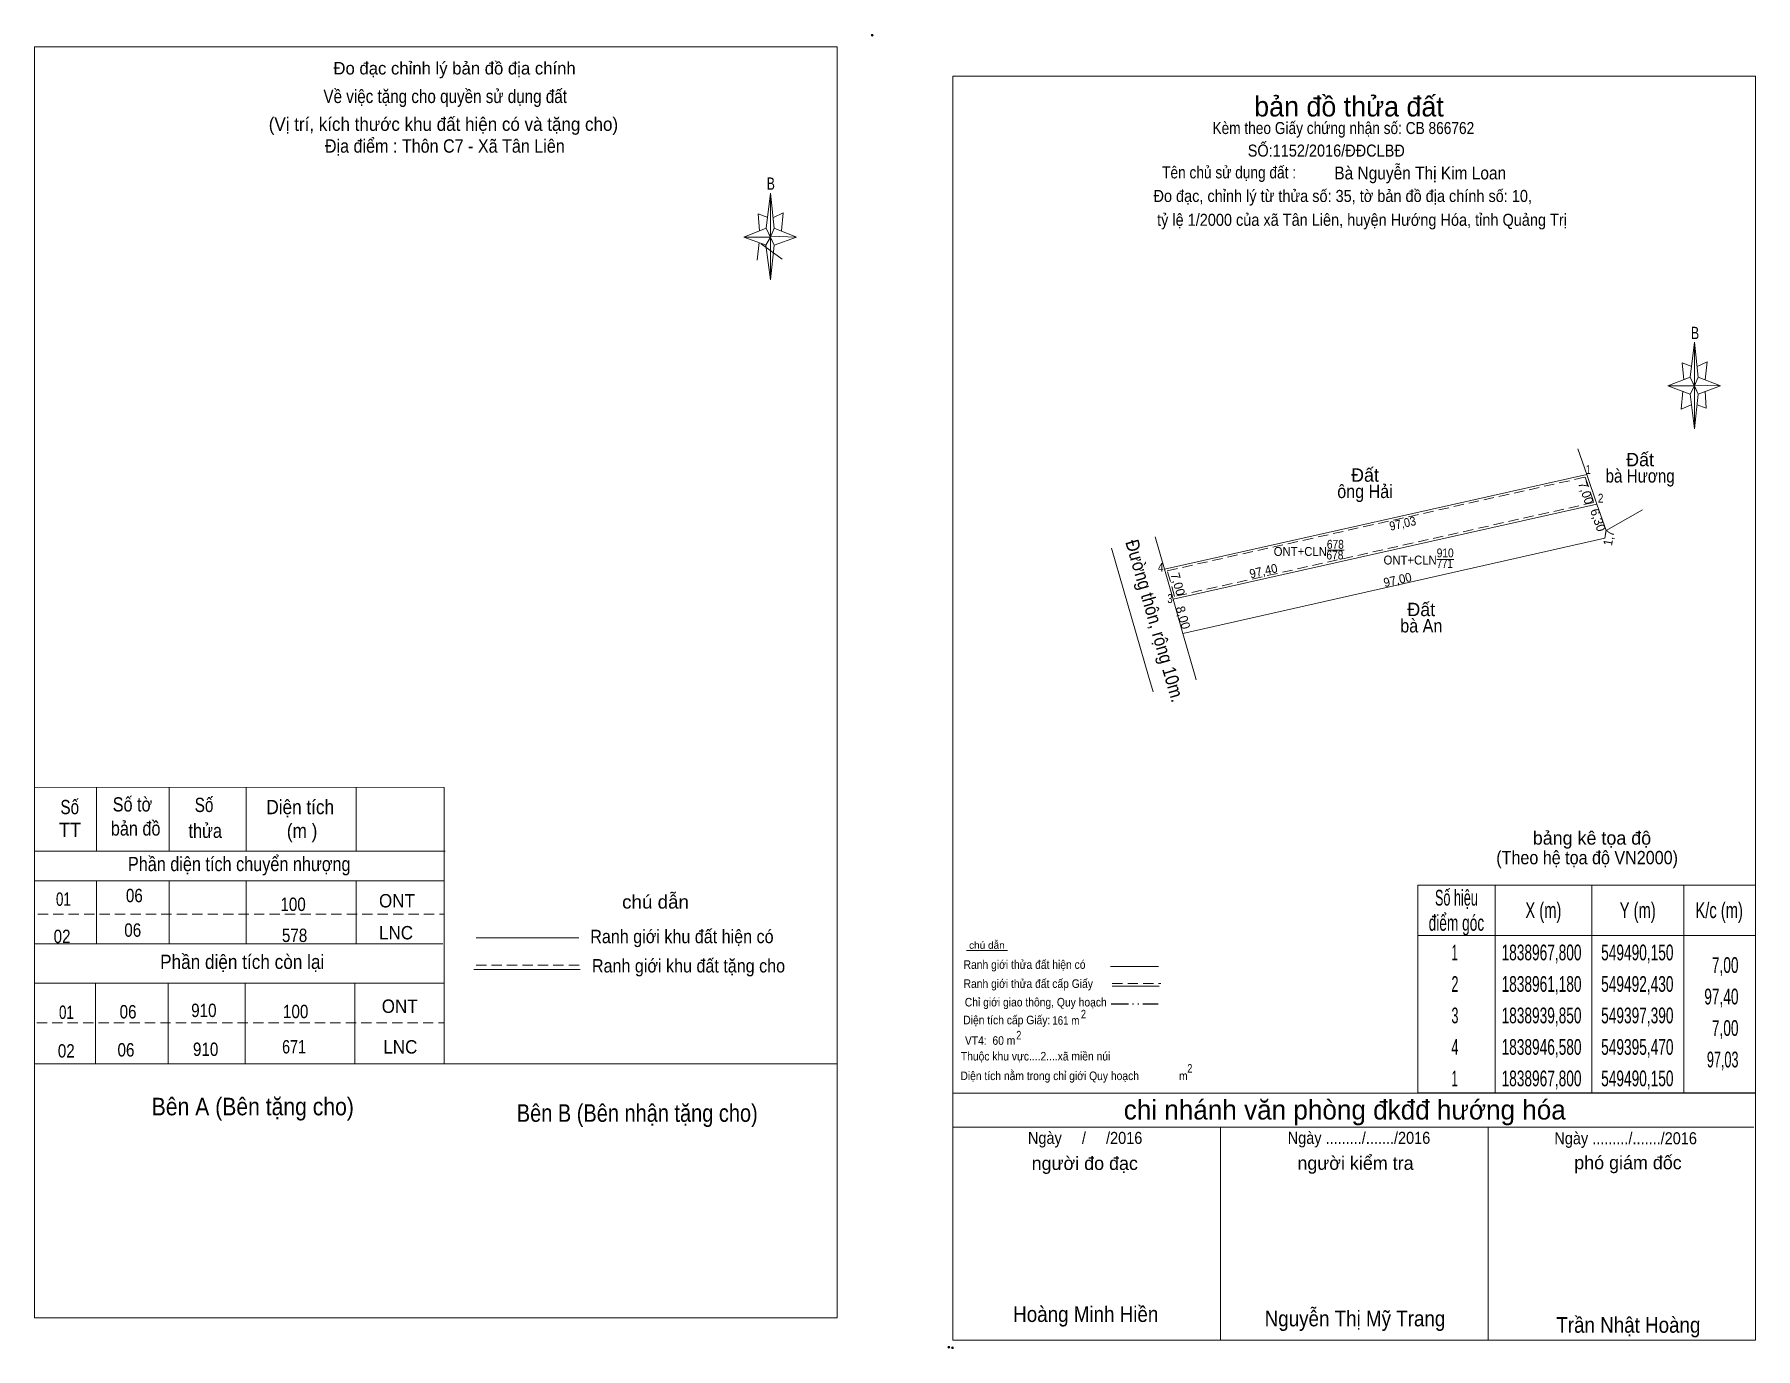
# Model space of a CAD drawing. Header units: metres. Extents: x 548654 to 549528, y 1838772 to 1839067.
# Drawn here: x 549142 to 549528, y 1838771.7 to 1839066.5 of the extents above; entities that cross this region are included whole.
import ezdxf
from ezdxf.enums import TextEntityAlignment as Align

# ---------------------------------------------------------------- set-up
doc = ezdxf.new("R2010")
doc.units = ezdxf.units.M
doc.header["$LTSCALE"] = 0.77
doc.header["$PDMODE"] = 32
doc.header["$PDSIZE"] = 0.385
for name, pattern in [('DASH_DOUBLE_DOT', [9.2, 5, -1.2, 0.3, -1.2, 0.3, -1.2]), ('DOTTED', [1.5, 0.3, -1.2]), ('MEDIUM_DASHED', [4.5, 3, -1.5])]:
    doc.linetypes.add(name, pattern=pattern)
for name, color, linetype, lineweight in [('1', 7, 'DOTTED', 13), ('10', 7, 'Continuous', 13), ('12', 7, 'Continuous', 13), ('15', 7, 'Continuous', 13), ('17', 7, 'Continuous', 13), ('18', 7, 'Continuous', 25), ('23', 7, 'Continuous', 13), ('28', 7, 'Continuous', 13), ('63', 7, 'Continuous', 13)]:
    doc.layers.add(name, color=color, linetype=linetype, lineweight=lineweight)
doc.layers.add('20', color=7, linetype='Continuous')

msp = doc.modelspace()

# ---------------------------------------------------------------- linework, layer by layer
at = {"layer": '1', "linetype": 'MEDIUM_DASHED'}
msp.add_lwpolyline([(549489.82, 1838967.21), (549491.78, 1838961.55), (549397.74, 1838940.44), (549396.1, 1838946.21)], close=True, dxfattribs=at)
at = {"layer": '10'}
msp.add_line((549490.15, 1838967.8), (549488.17, 1838973.54), dxfattribs=at)
at = {"layer": '12'}
msp.add_line((549142.04, 1838778.64), (549322.04, 1838778.64), dxfattribs=at)
at = {"layer": '15'}
for p, q in [((549397.39, 1838939.85), (549492.43, 1838961.18)), ((549432.02, 1838950.79), (549435.79, 1838950.79)), ((549456.56, 1838948.75), (549460.33, 1838948.75))]:
    msp.add_line(p, q, dxfattribs=at)
at = {"layer": '17'}
for p, q in [((549142.04, 1838778.64), (549142.04, 1839063.74)), ((549306.16, 1839023.08), (549307.08, 1839030.88)), ((549307.96, 1839023.08), (549312.96, 1839021.08)), ((549306.16, 1839019.28), (549301.16, 1839021.08)), ((549304.56, 1839019.88), (549304.16, 1839015.88)), ((549305.02, 1839019.52), (549309.76, 1839016.08)), ((549307.96, 1839019.28), (549307.08, 1839011.48)), ((549233.92, 1838897.6), (549142.04, 1838897.65)), ((549155.96, 1838897.6), (549155.96, 1838883.32)), ((549172.24, 1838897.6), (549172.24, 1838883.32)), ((549189.56, 1838897.6), (549189.56, 1838883.32)), ((549214.16, 1838897.6), (549214.16, 1838883.32)), ((549233.92, 1838897.6), (549233.92, 1838835.62)), ((549142.04, 1838883.32), (549234.16, 1838883.32)), ((549142.04, 1838876.64), (549233.9, 1838876.64)), ((549155.96, 1838876.64), (549155.96, 1838862.48)), ((549172.24, 1838876.64), (549172.24, 1838862.48)), ((549189.56, 1838876.64), (549189.56, 1838862.48)), ((549214.16, 1838876.64), (549214.16, 1838862.48)), ((549142.04, 1838862.48), (549233.64, 1838862.48)), ((549241.12, 1838863.82), (549264.12, 1838863.82)), ((549240.6, 1838856.74), (549264.4, 1838856.74)), ((549142.04, 1838853.72), (549233.92, 1838853.72)), ((549155.72, 1838853.72), (549155.72, 1838835.62)), ((549172, 1838853.72), (549172, 1838835.62)), ((549189.32, 1838853.72), (549189.32, 1838835.62)), ((549213.92, 1838853.72), (549213.92, 1838835.62)), ((549142.04, 1838835.62), (549322.04, 1838835.62))]:
    msp.add_line(p, q, dxfattribs=at)
at = {"layer": '17', "linetype": 'MEDIUM_DASHED'}
for p, q in [((549142.78, 1838869.18), (549233.88, 1838869.18)), ((549241.08, 1838857.74), (549264.68, 1838857.74)), ((549142.56, 1838844.76), (549233.92, 1838844.76))]:
    msp.add_line(p, q, dxfattribs=at)
at = {"layer": '17'}
for points in [[(549142.04, 1839063.74), (549322.04, 1839063.74), (549322.04, 1838778.64)], [(549306.48, 1839025.48), (549304.36, 1839026.28), (549304.68, 1839022.48)], [(549307.76, 1839025.48), (549309.96, 1839026.48), (549309.56, 1839022.48)], [(549307.08, 1839021.08), (549306.16, 1839023.08), (549301.16, 1839021.08)], [(549307.08, 1839021.08), (549307.96, 1839019.28), (549312.96, 1839021.08)]]:
    msp.add_lwpolyline(points, dxfattribs=at)
for points in [[(549307.08, 1839030.88), (549307.96, 1839023.08), (549307.08, 1839021.08)], [(549307.08, 1839021.08), (549301.16, 1839021.08), (549306.16, 1839023.08), (549307.96, 1839019.28), (549312.96, 1839021.08), (549307.08, 1839021.28)], [(549307.08, 1839021.08), (549307.08, 1839011.48), (549306.08, 1839019.28)]]:
    msp.add_lwpolyline(points, close=True, dxfattribs=at)
at = {"layer": '18', "lineweight": 13}
for p, q in [((549399.6, 1838932.16), (549494.21, 1838953.55)), ((549494.49, 1838955.23), (549494.21, 1838953.55)), ((549399.6, 1838932.16), (549402.35, 1838922.56)), ((549402.35, 1838922.56), (549402.59, 1838921.71))]:
    msp.add_line(p, q, dxfattribs=at)
for points in [[(549393.4, 1838953.82), (549395.47, 1838946.58), (549490.15, 1838967.8)], [(549490.15, 1838967.8), (549492.43, 1838961.18), (549494.49, 1838955.23)], [(549502.69, 1838959.84), (549499.37, 1838957.97), (549494.49, 1838955.23)], [(549502.69, 1838959.84), (549499.37, 1838957.97), (549494.49, 1838955.23)], [(549392.91, 1838919.05), (549391.89, 1838922.56), (549383.57, 1838951.26)], [(549392.91, 1838919.05), (549391.89, 1838922.56), (549383.57, 1838951.26)], [(549395.47, 1838946.58), (549397.39, 1838939.85), (549399.6, 1838932.16)]]:
    msp.add_lwpolyline(points, dxfattribs=at)
at = {"layer": '23'}
msp.add_lwpolyline([(549392.91, 1838919.05), (549391.89, 1838922.56), (549383.57, 1838951.26)], dxfattribs=at)
at = {"layer": '28'}
for p, q in [((549513.35, 1838989.66), (549514.35, 1838997.46)), ((549513.35, 1838985.86), (549508.35, 1838987.66)), ((549515.15, 1838989.66), (549520.15, 1838987.66)), ((549515.15, 1838985.86), (549514.35, 1838978.06)), ((549516.75, 1838986.46), (549516.95, 1838982.66)), ((549516.95, 1838982.66), (549514.95, 1838983.46)), ((549351.05, 1838861), (549360.25, 1838861)), ((549383.35, 1838857.46), (549394.11, 1838857.46)), ((549383.75, 1838852.98), (549394.27, 1838852.98)), ((549348.03, 1838828.98), (549528.03, 1838828.98)), ((549348.03, 1838821.38), (549527.63, 1838821.38)), ((549348.03, 1838821.38), (549527.63, 1838821.38)), ((549348.03, 1838821.38), (549527.63, 1838821.38)), ((549408.03, 1838773.58), (549408.03, 1838821.38)), ((549468.03, 1838773.58), (549468.03, 1838821.38))]:
    msp.add_line(p, q, dxfattribs=at)
at = {"layer": '28', "linetype": 'MEDIUM_DASHED'}
msp.add_line((549383.75, 1838853.62), (549394.63, 1838853.62), dxfattribs=at)
at = {"layer": '28', "linetype": 'DASH_DOUBLE_DOT', "lineweight": 25}
msp.add_line((549383.55, 1838849.04), (549394.03, 1838849.04), dxfattribs=at)
at = {"layer": '28'}
for points in [[(549348.03, 1839057.18), (549528.03, 1839057.18), (549528.03, 1838773.58), (549348.03, 1838773.58)], [(549514.35, 1838997.46), (549515.15, 1838989.66), (549514.35, 1838987.66)], [(549514.35, 1838987.66), (549508.35, 1838987.66), (549513.35, 1838989.66), (549515.15, 1838985.86), (549520.15, 1838987.66), (549514.35, 1838987.86)], [(549514.35, 1838987.66), (549514.35, 1838978.06), (549513.35, 1838985.86)]]:
    msp.add_lwpolyline(points, close=True, dxfattribs=at)
for points in [[(549513.75, 1838992.06), (549511.55, 1838992.86), (549511.95, 1838989.06)], [(549514.95, 1838992.06), (549517.15, 1838993.06), (549516.75, 1838989.06)], [(549514.35, 1838987.66), (549513.35, 1838989.66), (549508.35, 1838987.66)], [(549514.35, 1838987.66), (549515.15, 1838985.86), (549520.15, 1838987.66)], [(549511.75, 1838986.46), (549511.35, 1838982.46), (549513.55, 1838983.46)], [(549528.03, 1838773.58), (549348.03, 1838773.58), (549348.03, 1838821.38)]]:
    msp.add_lwpolyline(points, dxfattribs=at)
for p in [(549329.92, 1839066.34), (549347.11, 1838772.02), (549347.91, 1838771.9)]:
    msp.add_point(p, dxfattribs=at)
at = {"layer": '63'}
for p, q in [((549469.61, 1838875.7), (549469.61, 1838829.06)), ((549491.29, 1838875.7), (549491.29, 1838829.06)), ((549511.93, 1838875.7), (549511.93, 1838829.06)), ((549452.27, 1838864.39), (549528.03, 1838864.39))]:
    msp.add_line(p, q, dxfattribs=at)
msp.add_lwpolyline([(549452.27, 1838875.7), (549528.03, 1838875.7), (549528.03, 1838829.06), (549452.27, 1838829.06)], close=True, dxfattribs=at)

# ---------------------------------------------------------------- texts
at = {"layer": '1'}
for s, width, p in [('678', 0.85, (549433.79, 1838951.14)), ('ONT+CLN', 0.95, (549425.93, 1838949.54)), ('678', 0.85, (549433.69, 1838948.74)), ('ONT+CLN', 0.95, (549450.56, 1838947.61)), ('910', 0.85, (549458.425, 1838949.21)), ('771', 0.8, (549458.315, 1838946.81))]:
    msp.add_text(s, height=2, dxfattribs=dict(at, width=width)).set_placement(p, align=Align.CENTER)
at = {"layer": '15'}
for p in [(549502.125, 1838969.65), (549440.435, 1838966.18), (549453.055, 1838936.03)]:
    msp.add_text('Đất', height=3, dxfattribs=at).set_placement(p, align=Align.CENTER)
for s, width, p in [('bà Hương', 0.85, (549502.135, 1838965.99)), ('ông Hải', 0.9, (549440.44, 1838962.52)), ('bà An', 0.9, (549453.065, 1838932.37))]:
    msp.add_text(s, height=3, dxfattribs=dict(at, width=width)).set_placement(p, align=Align.CENTER)
at = {"layer": '15', "width": 0.9}
msp.add_text('Đường thôn, rộng 10m.', height=3, rotation=286.167, dxfattribs=at).set_placement((549391.9014, 1838934.5676), align=Align.CENTER)
at = {"layer": '17'}
msp.add_text('Đo đạc chỉnh lý bản đồ địa chính', height=2.8, dxfattribs=at).set_placement((549236.265, 1839057.54), align=Align.CENTER)
for s, height, width, p in [('Về việc tặng cho quyền sử dụng đất', 3, 0.85, (549234.16, 1839051.14)), ('B', 2.756, 0.75, (549307.18, 1839031.68)), ('Số', 3.2, 0.8, (549149.965, 1838891.6)), ('Số tờ', 3.2, 0.85, (549164.025, 1838892.2)), ('Số', 3.2, 0.8, (549180.085, 1838892.08)), ('Diện tích', 3.2, 0.9, (549201.65, 1838891.6)), ('TT', 3.2, 0.95, (549150.025, 1838886.48)), ('bản đồ', 3.2, 0.85, (549164.745, 1838886.8)), ('thửa', 3.2, 0.85, (549180.345, 1838886.28)), ('(m )', 3.2, 0.9, (549202.07, 1838886.28)), ('Phần diện tích chuyển nhượng', 3.2, 0.85, (549187.965, 1838878.82)), ('01', 3, 0.75, (549148.54, 1838871.04)), ('06', 3, 0.85, (549164.45, 1838871.85)), ('100', 3, 0.85, (549200.05, 1838869.88)), ('ONT', 3, 0.95, (549223.345, 1838870.68)), ('chú dẫn', 3, 1.05, (549281.335, 1838870.42)), ('02', 3, 0.85, (549148.24, 1838862.68)), ('06', 3, 0.85, (549164.09, 1838864.1)), ('578', 3, 0.85, (549200.385, 1838862.92)), ('LNC', 3, 0.95, (549223.145, 1838863.51)), ('Ranh giới khu đất hiện có ', 3, 0.9, (549287.75, 1838862.66)), ('Phần diện tích còn lại', 3.2, 0.9, (549188.64, 1838856.88)), ('Ranh giới khu đất tặng cho', 3, 0.9, (549288.725, 1838856.09)), ('01', 3, 0.75, (549149.22, 1838845.66)), ('06', 3, 0.85, (549163.04, 1838845.78)), ('910', 3, 0.85, (549180.04, 1838846.09)), ('100', 3, 0.85, (549200.63, 1838845.84)), ('ONT', 3, 0.95, (549223.955, 1838847.02)), ('671', 3, 0.8, (549200.26, 1838837.92)), ('LNC', 3, 0.95, (549224.095, 1838837.9)), ('02', 3, 0.85, (549149.18, 1838837)), ('06', 3, 0.85, (549162.57, 1838837.23)), ('910', 3, 0.85, (549180.44, 1838837.36)), ('Bên A (Bên tặng cho)', 3.94, 0.9, (549191.015, 1838824.04)), ('Bên B (Bên nhận tặng cho)', 3.94, 0.85, (549277.235, 1838822.58))]:
    msp.add_text(s, height=height, dxfattribs=dict(at, width=width)).set_placement(p, align=Align.CENTER)
at = {"layer": '17', "width": 0.95}
msp.add_text('(Vị trí, kích thước khu đất hiện có và tặng cho)', height=3, dxfattribs=at).set_placement((549194.59, 1839044.9))
at = {"layer": '20', "width": 0.9}
msp.add_text('Địa điểm : Thôn C7 - Xã Tân Liên', height=3, dxfattribs=at).set_placement((549234.08, 1839040), align=Align.CENTER)
at = {"layer": '28'}
for s, height, p in [('bản đồ thửa đất', 4.5, (549436.85, 1839048.12)), ('bảng kê tọa độ', 3, (549491.34, 1838884.76)), ('chi nhánh văn phòng đkđđ hướng hóa', 4.374, (549435.9, 1838823.1)), ('người đo đạc', 3, (549377.595, 1838811.78)), ('người kiểm tra', 3, (549438.305, 1838811.82)), ('phó giám đốc', 3, (549499.41, 1838811.94))]:
    msp.add_text(s, height=height, dxfattribs=at).set_placement(p, align=Align.CENTER)
for s, height, width, p in [('Kèm theo Giấy chứng nhận số: CB 866762', 2.7, 0.85, (549435.58, 1839044.18)), ('SỐ:1152/2016/ĐĐCLBĐ', 2.7, 0.9, (549431.75, 1839039.12)), ('Tên chủ sử dụng đất :', 2.7, 0.85, (549409.96, 1839034.23)), ('Đo đạc, chỉnh lý từ thửa số: 35, tờ bản đồ địa chính số: 10,', 2.7, 0.9, (549435.445, 1839028.94)), (' tỷ lệ 1/2000 của xã Tân Liên, huyện Hướng Hóa, tỉnh Quảng Trị', 2.7, 0.9, (549439.315, 1839023.59)), ('B', 2.755, 0.75, (549514.45, 1838998.18)), ('(Theo hệ tọa độ VN2000)', 3, 0.9, (549490.25, 1838880.36)), ('chú dẫn', 1.6, 1.05, (549355.645, 1838861.4)), ('Ranh giới thửa đất hiện có ', 1.92, 0.9, (549364.41, 1838856.9)), ('Ranh giới thửa đất cấp Giấy', 1.92, 0.9, (549364.92, 1838852.62)), ('Chỉ giới giao thông, Quy hoạch', 1.92, 0.9, (549366.605, 1838848.46)), ('Diện tích cấp Giấy: ', 1.92, 0.9, (549360.425, 1838844.46)), ('161 m ', 1.92, 0.85, (549373.655, 1838844.36)), ('2', 1.92, 0.8, (549377.295, 1838845.78)), ('2', 1.92, 0.8, (549377.295, 1838845.78)), (' VT4:  60 m ', 1.92, 0.9, (549356.375, 1838839.86)), ('2', 1.92, 0.8, (549362.795, 1838841.06)), ('Thuộc khu vực....2....xã miền núi', 1.92, 0.9, (549366.565, 1838836.34)), ('Diện tích nằm trong chỉ giới Quy hoạch              m', 1.92, 0.9, (549375.18, 1838831.94)), ('2', 1.92, 0.8, (549401.155, 1838833.62)), ('Ngày     /     /2016', 2.7, 0.9, (549377.675, 1838817.62)), ('Ngày ........./......./2016', 2.7, 0.9, (549439.09, 1838817.64)), ('Ngày ........./......./2016', 2.7, 0.9, (549498.89, 1838817.54)), ('Hoàng Minh Hiền', 3.5, 0.9, (549377.815, 1838777.68)), ('Nguyễn Thị Mỹ Trang', 3.5, 0.9, (549438.195, 1838776.7)), ('Trần Nhật Hoàng', 3.5, 0.9, (549499.505, 1838775.26))]:
    msp.add_text(s, height=height, dxfattribs=dict(at, width=width)).set_placement(p, align=Align.CENTER)
at = {"layer": '28', "width": 0.9}
msp.add_text('Bà Nguyễn Thị Kim Loan', height=2.88, dxfattribs=at).set_placement((549433.56, 1839034))
at = {"layer": '63'}
for s, height, width, p in [(' 1', 2, 0.75, (549491.05, 1838967.9)), (' 2', 2, 0.85, (549493.92, 1838961.48)), (' 4', 2, 0.85, (549395.27, 1838945.98)), (' 3', 2, 0.8, (549397.3, 1838938.96)), ('7,00', 3.533, 0.65, (549524.21, 1838855.98)), ('97,40', 3.533, 0.65, (549524.21, 1838848.92)), ('7,00', 3.533, 0.65, (549524.21, 1838841.85)), ('97,03', 3.533, 0.6, (549524.2, 1838834.79))]:
    msp.add_text(s, height=height, dxfattribs=dict(at, width=width)).set_placement(p, align=Align.RIGHT)
for s, rotation, p in [('7,00', 289.004, (549489.0253, 1838963.3656)), ('6,30', 289.097, (549491.7392, 1838957.2671)), ('7,00', 285.923, (549397.5163, 1838942.9393)), ('8,00', 286.034, (549398.6809, 1838935.4212))]:
    msp.add_text(s, height=2, rotation=rotation, dxfattribs=at).set_placement(p, align=Align.CENTER)
for s, rotation, width, p in [('97,03', 12.633, 0.9, (549449.0913, 1838955.8427)), ('1,7', 80.538, 0.95, (549496.1043, 1838953.4456)), ('97,40', 12.649, 0.95, (549417.881, 1838945.1947)), ('97,00', 12.74, 0.95, (549447.9545, 1838943.2106))]:
    msp.add_text(s, height=2, rotation=rotation, dxfattribs=dict(at, width=width)).set_placement(p, align=Align.CENTER)
for s, width, p in [('Số hiệu', 0.6, (549460.94, 1838871.1)), ('X (m)', 0.7, (549480.44, 1838868.28)), ('Y (m)', 0.7, (549501.595, 1838868.28)), ('K/c (m)', 0.7, (549519.87, 1838868.28)), ('điểm góc', 0.65, (549460.94, 1838865.45)), (' 1', 0.55, (549460.205, 1838858.81)), ('1838967,800', 0.65, (549480.03, 1838858.81)), ('549490,150', 0.65, (549501.51, 1838858.81)), (' 2', 0.6, (549460.215, 1838851.74)), ('1838961,180', 0.65, (549480.03, 1838851.74)), ('549492,430', 0.65, (549501.51, 1838851.74)), (' 3', 0.6, (549460.215, 1838844.68)), ('1838939,850', 0.65, (549480.03, 1838844.68)), ('549397,390', 0.65, (549501.51, 1838844.68)), (' 4', 0.6, (549460.21, 1838837.61)), ('1838946,580', 0.65, (549480.03, 1838837.61)), ('549395,470', 0.65, (549501.51, 1838837.61)), (' 1', 0.55, (549460.205, 1838830.55)), ('1838967,800', 0.65, (549480.03, 1838830.55)), ('549490,150', 0.65, (549501.51, 1838830.55))]:
    msp.add_text(s, height=3.533, dxfattribs=dict(at, width=width)).set_placement(p, align=Align.CENTER)

doc.saveas('drawing.dxf')
